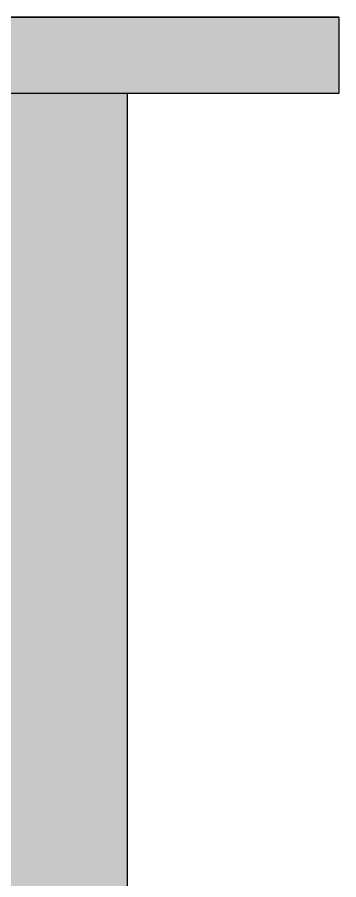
# Model space of a CAD drawing. Header units: millimetres. Extents: x 3104083 to 3173399, y -3165492 to -3044687.
# Drawn here: x 3122846 to 3123353, y -3059775 to -3058415 of the extents above; entities that cross this region are included whole.
import ezdxf

# ---------------------------------------------------------------- set-up
doc = ezdxf.new("R2010")
doc.units = ezdxf.units.MM
doc.header["$LTSCALE"] = 500
doc.header["$MEASUREMENT"] = 0
doc.layers.get('0').update_dxf_attribs({"linetype": 'CONTINUOUS'})
doc.layers.add('A-土建墙（含管井、立管）', color=6, linetype='CONTINUOUS')
doc.layers.add('E-立面填充', color=250, linetype='CONTINUOUS')

msp = doc.modelspace()

# ---------------------------------------------------------------- hatches: boundary and pattern name
at = {"ltscale": 100}
msp.add_hatch(color=251, dxfattribs=at).paths.add_polyline_path([(3121682.865, -3058414.577), (3123353.065, -3058414.577), (3123353.065, -3058534.577), (3121682.865, -3058534.577)])
at = {"layer": 'E-立面填充', "ltscale": 0.15}
h = msp.add_hatch(dxfattribs=at)
h.set_pattern_fill('ZIGZAG', color=256, scale=10, angle=45, style=0)
h.set_pattern_definition([(45, (172157.4, -133007.658), (2e-15, 22.4506403), [15.875, -15.875]), (135, (172168.625, -132996.433), (-22.4506403, 2e-15), [15.875, -15.875])])
h.paths.add_polyline_path([(3122819.365, -3061514.577), (3123019.365, -3061514.577), (3123019.365, -3058534.577), (3122819.365, -3058534.577)])

# ---------------------------------------------------------------- linework, layer by layer
at = {"color": 251, "ltscale": 100}
msp.add_lwpolyline([(3121682.865, -3058414.577), (3123353.065, -3058414.577), (3123353.065, -3058534.577), (3121682.865, -3058534.577)], close=True, dxfattribs=at)
at = {"layer": 'A-土建墙（含管井、立管）', "color": 6}
for p, q in [((3123353.065, -3058414.577), (3121682.865, -3058414.577)), ((3123353.065, -3058534.577), (3121682.865, -3058534.577)), ((3123019.365, -3058534.577), (3123019.365, -3061514.577))]:
    msp.add_line(p, q, dxfattribs=at)

doc.saveas('drawing.dxf')
